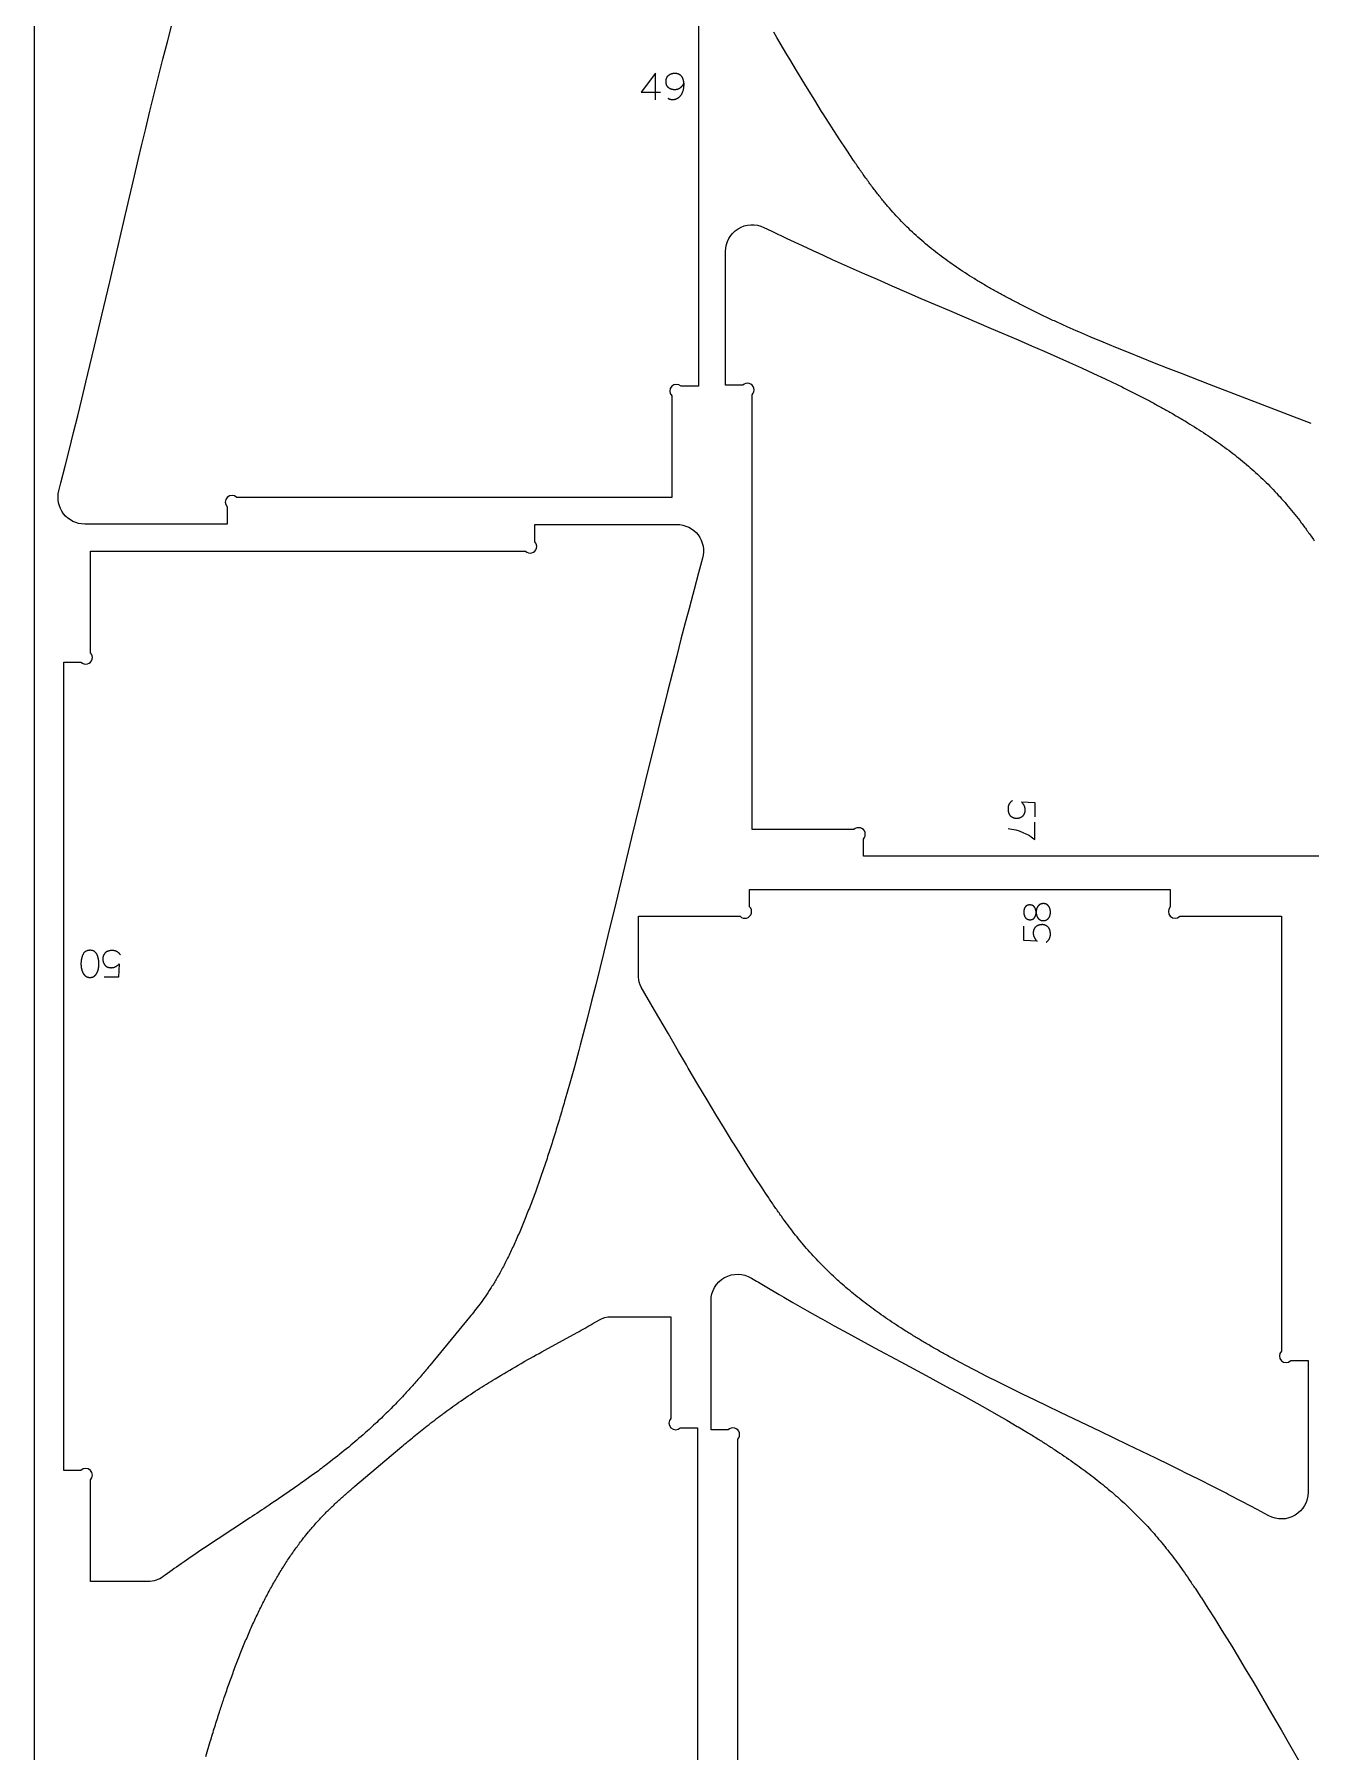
# Model space of a CAD drawing. Header units: millimetres. Extents: x 129 to 4060, y -1224 to 1216.
# Drawn here: x 1484 to 2059, y -114 to 659 of the extents above; entities that cross this region are included whole.
import ezdxf

# ---------------------------------------------------------------- set-up
doc = ezdxf.new("R2010")
doc.units = ezdxf.units.MM
for name, color, linetype, true_color in [('cnc kesim', 30, 'Continuous', 0xff7300), ('Layer 01', 18, 'Continuous', 0x000000), ('çizim', 5, 'Continuous', 0x0500ff)]:
    doc.layers.add(name, color=color, linetype=linetype, true_color=true_color)

msp = doc.modelspace()

# ---------------------------------------------------------------- linework, layer by layer
at = {"layer": 'cnc kesim'}
for points in [[(1783.27, 866.33), (1783.27, 500.85), (1775.52, 500.85, 1), (1771.27, 496.61), (1771.27, 450.85), (1575.52, 450.85, 1), (1571.27, 446.61), (1571.27, 438.85), (1507.12, 438.85, -0.49016), (1495.5, 453.85), (1496.43, 457.45), (1498.34, 464.97), (1500.24, 472.5), (1502.12, 480.03), (1503.99, 487.57), (1505.83, 495.11), (1507.67, 502.66), (1509.48, 510.2), (1511.56, 518.9), (1514.86, 532.84), (1518.41, 547.95), (1525.49, 578.35), (1529.08, 593.7), (1531.38, 603.45), (1532.74, 609.16), (1534.6, 616.93), (1536.49, 624.72), (1538.41, 632.52), (1540.35, 640.32), (1542.32, 648.11), (1544.33, 655.89), (1546.36, 663.62)], [(2059.05, 484.06), (2050.76, 487.28), (2039.03, 491.81), (2013.2, 501.73), (2000.72, 506.55), (1994.6, 508.93), (1988.57, 511.3), (1982.63, 513.65), (1976.78, 516), (1971.04, 518.33), (1965.4, 520.66), (1959.88, 522.98), (1954.49, 525.3), (1953.31, 525.82), (1949.22, 527.63, -0.002668), (1944.08, 529.96, -0.002887), (1939.06, 532.3, -0.003123), (1934.18, 534.66, -0.003379), (1929.41, 537.03, -0.003655), (1924.77, 539.42, -0.003952), (1920.24, 541.84, -0.00427), (1915.84, 544.29, -0.00461), (1911.54, 546.78, -0.00497), (1907.37, 549.31, -0.005349), (1903.31, 551.89, -0.005743), (1899.36, 554.52, -0.006146), (1895.52, 557.2, -0.006549), (1891.79, 559.96, -0.007287), (1888.17, 562.79), (1888.03, 562.9, -0.007027), (1884.65, 565.71, -0.007618), (1881.24, 568.72, -0.007859), (1877.91, 571.83, -0.007995), (1874.68, 575.06, -0.007991), (1871.52, 578.42, -0.007812), (1868.43, 581.93, -0.007419), (1865.39, 585.6, -0.006779), (1862.37, 589.45, -0.005865), (1859.37, 593.51, -0.004661), (1856.33, 597.79, -0.002948), (1853.22, 602.32), (1853.11, 602.49), (1849.99, 607.14), (1846.62, 612.26), (1843.1, 617.69), (1839.43, 623.47), (1838.73, 624.59), (1835.61, 629.6), (1831.61, 636.1), (1827.45, 642.98), (1824.38, 648.11), (1823.12, 650.23), (1818.62, 657.86), (1817.22, 660.25)], [(2071.61, 289.32), (1857.49, 289.32), (1857.49, 297.08, 1), (1853.25, 301.32), (1807.49, 301.32), (1807.49, 497.08, 1), (1803.25, 501.32), (1795.49, 501.32), (1795.49, 561.6, -0.553756), (1812.74, 572.4), (1816.28, 570.68), (1823.08, 567.43), (1829.89, 564.24), (1836.68, 561.09), (1836.81, 561.03), (1843.47, 558), (1850.23, 554.95), (1856.95, 551.96), (1863.64, 549.01), (1870.28, 546.1), (1876.87, 543.24), (1883.41, 540.42), (1896.29, 534.9), (1915.07, 526.89), (1927.15, 521.71), (1933.09, 519.14), (1938.91, 516.61), (1944.62, 514.1), (1950.22, 511.6), (1955.71, 509.12), (1961.08, 506.66), (1966.32, 504.2), (1969.52, 502.67), (1971.42, 501.76, -0.003611), (1976.39, 499.31, -0.0029), (1981.22, 496.87, -0.003126), (1985.91, 494.42, -0.003368), (1990.48, 491.96, -0.003627), (1994.93, 489.48, -0.003903), (1999.25, 486.99, -0.004196), (2003.45, 484.47, -0.004504), (2007.54, 481.93, -0.004827), (2011.52, 479.35, -0.005161), (2015.39, 476.74, -0.005503), (2019.14, 474.07, -0.005847), (2022.8, 471.36, -0.006184), (2026.35, 468.59, -0.006502), (2029.8, 465.75), (2029.98, 465.59, -0.006745), (2033.15, 462.83, -0.007029), (2036.42, 459.84, -0.007201), (2039.6, 456.74, -0.00728), (2042.7, 453.55, -0.007242), (2045.73, 450.23, -0.007058), (2048.71, 446.79, -0.006703), (2051.65, 443.19, -0.00615), (2054.56, 439.44, -0.005378), (2057.47, 435.49, -0.004374), (2060.42, 431.34, -0.003131)], [(1800.94, -168.81), (1800.94, 26.95, 1), (1796.7, 31.19), (1788.94, 31.19), (1788.94, 89.21, -0.270564), (1795.04, 99.67, -0.271262), (1807.15, 99.49), (1807.16, 99.48, 0.003998), (1813.37, 95.76), (1819.6, 92.1), (1821.65, 90.9), (1825.83, 88.49), (1832.05, 84.94), (1838.25, 81.45), (1839.12, 80.97), (1844.41, 78.02), (1850.52, 74.65), (1856.58, 71.34), (1862.57, 68.08), (1874.33, 61.74), (1885.74, 55.59), (1893.16, 51.58), (1896.73, 49.64), (1902.06, 46.73), (1907.28, 43.86), (1912.36, 41.03), (1917.31, 38.23), (1922.12, 35.47), (1926.78, 32.74), (1927.1, 32.54), (1931.29, 30.03, -0.002965), (1935.65, 27.34, -0.003173), (1939.88, 24.66, -0.003392), (1943.97, 22, -0.003622), (1947.93, 19.33, -0.00386), (1951.78, 16.66, -0.004105), (1955.51, 13.98, -0.004356), (1959.13, 11.29, -0.004611), (1962.65, 8.57, -0.004865), (1966.06, 5.83, -0.005114), (1969.39, 3.05, -0.005352), (1972.62, 0.23, -0.009344), (1975.76, -2.63), (1978.82, -5.56, -0.005913), (1981.81, -8.54, -0.006016), (1984.72, -11.6, -0.006055), (1987.58, -14.74, -0.006017), (1990.38, -17.98, -0.005885), (1993.13, -21.32, -0.005643), (1995.85, -24.78, -0.005276), (1998.55, -28.37, -0.004769), (2001.25, -32.12, -0.004107), (2003.97, -36.04, -0.005428), (2006.74, -40.16), (2009.34, -44.12), (2009.59, -44.51), (2012.55, -49.1), (2015.64, -53.97), (2018.86, -59.12), (2022.22, -64.56), (2023.24, -66.23), (2025.72, -70.31), (2029.37, -76.38), (2033.17, -82.78), (2037.12, -89.49), (2037.27, -89.75), (2041.21, -96.52), (2045.45, -103.85), (2049.82, -111.45), (2054.3, -119.28)], [(1561.6, -115.9), (1563.6, -109.17, -0.002331), (1565.65, -102.5, -0.002729), (1567.75, -95.89, -0.003254), (1569.54, -90.48), (1569.91, -89.37, -0.003623), (1572.14, -82.95, -0.004028), (1574.43, -76.65, -0.00446), (1576.79, -70.48, -0.004918), (1579.23, -64.46, -0.005394), (1581.74, -58.61, -0.005882), (1584.32, -52.93, -0.006367), (1586.99, -47.45, -0.006835), (1589.73, -42.16, -0.007265), (1592.55, -37.08, -0.007635), (1595.45, -32.21, -0.007918), (1598.43, -27.53, -0.008348), (1601.49, -23.06, -0.008899), (1604.64, -18.79, -0.009473), (1606.62, -16.25), (1607.87, -14.72, -0.010047), (1611.18, -10.87, -0.009617), (1614.56, -7.24, -0.008802), (1618, -3.8, -0.006964), (1621.49, -0.52, -0.004854), (1625.04, 2.65, -0.00402), (1628.65, 5.78), (1649.83, 23.68, -0.002791), (1655.25, 28.15, -0.004358), (1661.27, 32.97, -0.006725), (1667.98, 38.11), (1668.31, 38.36, -0.007678), (1675.5, 43.55, -0.008579), (1683.94, 49.23, -0.007978), (1691.83, 54.19), (1693.3, 55.08, -0.006195), (1703.46, 61.03), (1703.97, 61.32, -0.003187), (1714.15, 67), (1728.71, 75, 0.004363), (1735.79, 78.96), (1738.82, 80.69, -0.135048), (1743.84, 82.07), (1770.89, 82.07), (1770.89, 36.31, 1), (1775.13, 32.07), (1782.89, 32.07), (1782.89, -315.88)]]:
    msp.add_lwpolyline(points, format="xyb", dxfattribs=at)
for points in [[(1773.58, 438.67, -0.233888), (1783.12, 433.95, -0.233177), (1785.15, 423.5), (1783.34, 416.86), (1781.33, 409.39), (1779.37, 402.01), (1779.34, 401.92), (1777.37, 394.45), (1775.43, 386.98), (1773.5, 379.51), (1771.58, 372.04), (1769.39, 363.41), (1767.81, 357.12), (1765.94, 349.67), (1764.09, 342.22), (1760.42, 327.35), (1756.8, 312.52), (1753.21, 297.73), (1746.1, 268.28), (1742.54, 253.59), (1740.74, 246.23), (1738.92, 238.87), (1737.09, 231.5), (1735.23, 224.12), (1733.34, 216.73), (1731.42, 209.35), (1730.07, 204.23), (1729.46, 201.96), (1727.47, 194.6), (1725.43, 187.26), (1723.35, 179.96, -0.002105), (1721.23, 172.72, -0.002374), (1719.06, 165.57, -0.002677), (1716.84, 158.51, -0.003019), (1714.58, 151.58, -0.005434), (1712.26, 144.8), (1709.9, 138.19, -0.004145), (1707.49, 131.77, -0.004592), (1705.04, 125.56, -0.00525), (1702.54, 119.59, -0.00612), (1700, 113.87, -0.007258), (1697.42, 108.48, -0.008293), (1694.83, 103.47, -0.009312), (1692.26, 98.88, -0.009601), (1689.72, 94.75, -0.009599), (1687.26, 91.04, -0.008541), (1684.87, 87.73, -0.006564), (1682.56, 84.71, -0.006487), (1680.3, 81.9), (1662.44, 60.16, -0.003383), (1659, 56.06, -0.005067), (1655.13, 51.6, -0.006266), (1650.72, 46.74, -0.007315), (1645.66, 41.46, -0.00813), (1639.87, 35.79, -0.008508), (1634.36, 30.71), (1633.28, 29.75, -0.008635), (1625.91, 23.44, -0.008002), (1617.79, 16.96, -0.00711), (1612.25, 12.77), (1609.04, 10.4, -0.005771), (1599.78, 3.83, -0.0042), (1590.17, -2.71), (1588.74, -3.66, -0.001664), (1580.37, -9.2), (1560.53, -22.3, 0.00459), (1551.85, -28.21), (1550.47, -29.17, 0.004606), (1542.38, -34.92, -0.1611), (1535.72, -37.12), (1509.68, -37.12), (1509.68, 8.64, 1), (1505.44, 12.88), (1497.68, 12.88), (1497.68, 376.67), (1505.44, 376.67, 1), (1509.68, 380.92), (1509.68, 426.67), (1705.44, 426.67, 1), (1709.68, 430.92), (1709.68, 438.67)], [(2045.61, 66.54, 1), (2049.86, 62.3), (2057.61, 62.3), (2057.61, 3.05, -0.567946), (2039.91, -7.52), (2039.66, -7.39), (2034.73, -4.74), (2028.18, -1.28), (2021.62, 2.13), (2020.72, 2.59), (2015.07, 5.48), (2008.55, 8.77), (2002.05, 12.01), (2001.01, 12.53), (1995.59, 15.2), (1989.18, 18.34), (1982.83, 21.42), (1976.53, 24.46), (1964.16, 30.39), (1946.22, 38.96), (1940.08, 41.91), (1934.74, 44.49), (1929.16, 47.21), (1923.69, 49.89), (1918.34, 52.55), (1913.12, 55.19), (1908.03, 57.8), (1903.08, 60.39), (1902.03, 60.95), (1898.28, 62.97, -0.002867), (1893.62, 65.54, -0.003079), (1889.1, 68.1, -0.003305), (1884.72, 70.66, -0.003545), (1880.46, 73.22, -0.003798), (1876.33, 75.8, -0.004063), (1872.31, 78.38, -0.004341), (1868.41, 80.99, -0.004627), (1864.62, 83.63, -0.004921), (1860.94, 86.29, -0.005216), (1857.36, 88.99, -0.005508), (1853.88, 91.74, -0.005789), (1850.5, 94.53, -0.007479), (1847.21, 97.39), (1846.49, 98.03, -0.004893), (1844.01, 100.3, -0.006464), (1840.89, 103.3, -0.006589), (1837.85, 106.37, -0.006635), (1834.87, 109.54, -0.006585), (1831.96, 112.82, -0.006416), (1829.09, 116.21, -0.006109), (1826.26, 119.74, -0.005644), (1823.45, 123.42, -0.005004), (1820.64, 127.27, -0.004174), (1817.8, 131.3, -0.004053), (1814.9, 135.56), (1813.53, 137.62), (1811.91, 140.05), (1808.79, 144.81), (1805.54, 149.86), (1802.16, 155.19), (1799.32, 159.73), (1798.63, 160.84), (1794.95, 166.8), (1791.12, 173.1), (1787.14, 179.72), (1783, 186.67), (1778.72, 193.94), (1777.88, 195.38), (1774.3, 201.5), (1769.76, 209.33), (1763.52, 220.13), (1757.57, 230.47, -0.135924), (1756.33, 234.93), (1756.33, 262.3), (1802.09, 262.3, 1), (1806.33, 266.54), (1806.33, 274.3), (1995.61, 274.3), (1995.61, 266.54, 1), (1999.86, 262.3), (2045.61, 262.3)]]:
    msp.add_lwpolyline(points, format="xyb", close=True, dxfattribs=at)
at = {"layer": 'Layer 01'}
msp.add_lwpolyline([(1484.46, 1215.6), (2704.46, 1215.6), (2704.46, -1224.4), (1484.46, -1224.4)], close=True, dxfattribs=at)
at = {"layer": 'çizim'}
msp.add_line((1757.53, 633.25), (1766.24, 633.25), dxfattribs=at)
for points in [[(1763.92, 629.79), (1763.94, 641.81), (1757.53, 633.25)], [(1768.69, 638.04), (1768.69, 638.15), (1768.69, 638.25), (1768.7, 638.36), (1768.71, 638.46), (1768.72, 638.56), (1768.73, 638.66), (1768.74, 638.76), (1768.76, 638.86), (1768.78, 638.95), (1768.8, 639.05), (1768.82, 639.14), (1768.85, 639.23), (1768.87, 639.33), (1768.9, 639.41), (1768.93, 639.5), (1768.97, 639.59), (1769, 639.67), (1769.04, 639.76), (1769.08, 639.84), (1769.12, 639.92), (1769.17, 640), (1769.21, 640.08), (1769.26, 640.15), (1769.31, 640.23), (1769.36, 640.3), (1769.42, 640.38), (1769.48, 640.45), (1769.54, 640.52), (1769.6, 640.58), (1769.66, 640.65), (1769.73, 640.72), (1769.8, 640.78), (1769.87, 640.84), (1769.94, 640.9), (1770.01, 640.96), (1770.08, 641.02), (1770.16, 641.07), (1770.23, 641.12), (1770.31, 641.17), (1770.39, 641.22), (1770.46, 641.27), (1770.54, 641.31), (1770.63, 641.36), (1770.71, 641.4), (1770.79, 641.44), (1770.88, 641.47), (1770.96, 641.51), (1771.05, 641.54), (1771.14, 641.57), (1771.23, 641.6), (1771.32, 641.62), (1771.41, 641.65), (1771.5, 641.67), (1771.6, 641.69), (1771.69, 641.71), (1771.79, 641.73), (1771.88, 641.74), (1771.98, 641.76), (1772.08, 641.77), (1772.18, 641.78), (1772.29, 641.78), (1772.39, 641.79), (1772.49, 641.79), (1772.6, 641.79), (1772.73, 641.79), (1772.87, 641.79), (1773, 641.78), (1773.13, 641.77), (1773.25, 641.75), (1773.38, 641.74), (1773.5, 641.72), (1773.62, 641.7), (1773.73, 641.67), (1773.85, 641.64), (1773.96, 641.61), (1774.07, 641.58), (1774.17, 641.54), (1774.28, 641.5), (1774.38, 641.45), (1774.48, 641.41), (1774.53, 641.38), (1774.57, 641.36), (1774.62, 641.33), (1774.67, 641.31), (1774.71, 641.28), (1774.76, 641.25), (1774.81, 641.22), (1774.85, 641.19), (1774.89, 641.16), (1774.94, 641.13), (1774.98, 641.1), (1775.02, 641.07), (1775.06, 641.03), (1775.1, 641), (1775.14, 640.96), (1775.18, 640.93), (1775.22, 640.89), (1775.26, 640.86), (1775.3, 640.82), (1775.33, 640.78), (1775.37, 640.74), (1775.4, 640.7), (1775.44, 640.66), (1775.47, 640.62), (1775.54, 640.53), (1775.61, 640.44), (1775.67, 640.35), (1775.73, 640.26), (1775.78, 640.16), (1775.84, 640.06), (1775.89, 639.97), (1775.95, 639.87), (1776, 639.77), (1776.04, 639.67), (1776.09, 639.57), (1776.14, 639.46), (1776.18, 639.36), (1776.22, 639.26), (1776.26, 639.15), (1776.3, 639.05), (1776.33, 638.94), (1776.37, 638.83), (1776.4, 638.73), (1776.43, 638.62), (1776.48, 638.4), (1776.53, 638.18), (1776.57, 637.95), (1776.6, 637.72), (1776.63, 637.49), (1776.65, 637.25), (1776.66, 637.01), (1776.66, 636.77), (1776.66, 636.51), (1776.65, 636.25), (1776.63, 635.97), (1776.6, 635.68), (1776.57, 635.39), (1776.54, 635.13), (1776.5, 634.88), (1776.46, 634.66), (1776.41, 634.41), (1776.36, 634.16), (1776.29, 633.92), (1776.23, 633.69), (1776.15, 633.45), (1776.11, 633.34), (1776.07, 633.23), (1776.02, 633.12), (1775.98, 633.01), (1775.93, 632.9), (1775.88, 632.79), (1775.83, 632.68), (1775.77, 632.57), (1775.72, 632.47), (1775.66, 632.37), (1775.6, 632.26), (1775.54, 632.16), (1775.48, 632.06), (1775.41, 631.96), (1775.34, 631.87), (1775.28, 631.77), (1775.21, 631.67), (1775.13, 631.58), (1775.06, 631.49), (1774.98, 631.39), (1774.91, 631.3), (1774.83, 631.21), (1774.75, 631.13), (1774.66, 631.04), (1774.58, 630.96), (1774.5, 630.88), (1774.41, 630.8), (1774.32, 630.73), (1774.23, 630.66), (1774.14, 630.59), (1774.05, 630.53), (1773.96, 630.46), (1773.87, 630.4), (1773.77, 630.35), (1773.68, 630.29), (1773.58, 630.24), (1773.48, 630.19), (1773.38, 630.15), (1773.28, 630.1), (1773.18, 630.06), (1773.08, 630.03), (1772.97, 629.99), (1772.87, 629.96), (1772.76, 629.93), (1772.65, 629.9), (1772.54, 629.88), (1772.43, 629.86), (1772.32, 629.84), (1772.21, 629.83), (1772.09, 629.81), (1771.98, 629.8), (1771.86, 629.8), (1771.74, 629.79), (1771.62, 629.79), (1771.48, 629.79), (1771.34, 629.8), (1771.27, 629.81), (1771.21, 629.81), (1771.14, 629.82), (1771.07, 629.83), (1771.01, 629.84), (1770.94, 629.85), (1770.88, 629.86), (1770.81, 629.88), (1770.75, 629.89), (1770.68, 629.91), (1770.62, 629.92), (1770.56, 629.94), (1770.5, 629.96), (1770.44, 629.98), (1770.37, 630), (1770.31, 630.03), (1770.25, 630.05), (1770.2, 630.08), (1770.14, 630.1), (1770.08, 630.13), (1770.02, 630.16), (1769.96, 630.19), (1769.91, 630.22), (1769.85, 630.25), (1769.8, 630.28), (1769.74, 630.32), (1769.69, 630.35), (1769.63, 630.39)], [(1924.51, 314.37), (1924.39, 314.29), (1924.28, 314.2), (1924.17, 314.11), (1924.06, 314.02), (1923.96, 313.93), (1923.86, 313.84), (1923.77, 313.75), (1923.67, 313.65), (1923.59, 313.55), (1923.5, 313.45), (1923.42, 313.35), (1923.35, 313.25), (1923.27, 313.14), (1923.21, 313.03), (1923.14, 312.92), (1923.08, 312.81), (1923.02, 312.7), (1922.97, 312.59), (1922.92, 312.47), (1922.87, 312.35), (1922.83, 312.23), (1922.79, 312.11), (1922.75, 311.98), (1922.72, 311.86), (1922.69, 311.73), (1922.67, 311.6), (1922.65, 311.47), (1922.63, 311.34), (1922.62, 311.2), (1922.61, 311.07), (1922.61, 310.93), (1922.6, 310.79), (1922.61, 310.62), (1922.61, 310.46), (1922.62, 310.3), (1922.63, 310.14), (1922.64, 309.98), (1922.66, 309.83), (1922.68, 309.68), (1922.71, 309.53), (1922.74, 309.39), (1922.77, 309.25), (1922.8, 309.11), (1922.84, 308.97), (1922.88, 308.83), (1922.93, 308.7), (1922.97, 308.57), (1923.02, 308.45), (1923.05, 308.38), (1923.08, 308.32), (1923.11, 308.26), (1923.14, 308.2), (1923.18, 308.14), (1923.21, 308.08), (1923.25, 308.03), (1923.29, 307.97), (1923.33, 307.91), (1923.37, 307.86), (1923.41, 307.8), (1923.46, 307.75), (1923.51, 307.7), (1923.56, 307.64), (1923.61, 307.59), (1923.66, 307.54), (1923.71, 307.49), (1923.77, 307.44), (1923.83, 307.39), (1923.89, 307.34), (1923.95, 307.3), (1924.01, 307.25), (1924.07, 307.2), (1924.14, 307.16), (1924.21, 307.12), (1924.28, 307.07), (1924.35, 307.03), (1924.42, 306.99), (1924.57, 306.91), (1924.73, 306.83), (1924.83, 306.78), (1924.93, 306.74), (1925.02, 306.7), (1925.12, 306.66), (1925.22, 306.63), (1925.32, 306.6), (1925.41, 306.57), (1925.51, 306.54), (1925.61, 306.52), (1925.7, 306.5), (1925.8, 306.49), (1925.89, 306.47), (1925.99, 306.46), (1926.08, 306.46), (1926.18, 306.45), (1926.27, 306.45), (1926.38, 306.45), (1926.48, 306.45), (1926.59, 306.46), (1926.69, 306.46), (1926.79, 306.47), (1926.9, 306.48), (1927, 306.5), (1927.1, 306.51), (1927.19, 306.53), (1927.29, 306.54), (1927.39, 306.56), (1927.48, 306.58), (1927.57, 306.61), (1927.67, 306.63), (1927.76, 306.66), (1927.85, 306.69), (1927.94, 306.72), (1928.03, 306.75), (1928.11, 306.79), (1928.2, 306.82), (1928.29, 306.86), (1928.37, 306.9), (1928.45, 306.95), (1928.54, 306.99), (1928.62, 307.04), (1928.7, 307.08), (1928.77, 307.13), (1928.85, 307.18), (1928.93, 307.24), (1929, 307.29), (1929.08, 307.35), (1929.15, 307.41), (1929.22, 307.47), (1929.29, 307.53), (1929.36, 307.6), (1929.43, 307.66), (1929.49, 307.73), (1929.55, 307.8), (1929.61, 307.87), (1929.66, 307.94), (1929.72, 308.02), (1929.77, 308.09), (1929.82, 308.17), (1929.86, 308.25), (1929.91, 308.33), (1929.95, 308.41), (1929.99, 308.5), (1930.03, 308.58), (1930.06, 308.67), (1930.1, 308.76), (1930.13, 308.85), (1930.15, 308.94), (1930.18, 309.04), (1930.2, 309.13), (1930.23, 309.23), (1930.25, 309.33), (1930.26, 309.43), (1930.28, 309.54), (1930.29, 309.64), (1930.3, 309.75), (1930.31, 309.85), (1930.31, 309.96), (1930.32, 310.07), (1930.32, 310.19), (1930.32, 310.33), (1930.31, 310.47), (1930.3, 310.6), (1930.29, 310.74), (1930.27, 310.87), (1930.25, 311), (1930.23, 311.13), (1930.2, 311.25), (1930.17, 311.38), (1930.14, 311.5), (1930.1, 311.62), (1930.06, 311.74), (1930.02, 311.86), (1929.97, 311.97), (1929.92, 312.08), (1929.86, 312.19), (1929.81, 312.3), (1929.74, 312.41), (1929.68, 312.52), (1929.61, 312.63), (1929.54, 312.73), (1929.47, 312.84), (1929.4, 312.95), (1929.32, 313.05), (1929.24, 313.16), (1929.15, 313.27), (1929.07, 313.37), (1928.98, 313.47), (1928.79, 313.68), (1928.59, 313.89), (1934.6, 313.6), (1934.6, 307.12)], [(1939.76, 250.63), (1939.88, 250.72), (1939.99, 250.8), (1940.1, 250.89), (1940.21, 250.98), (1940.31, 251.07), (1940.41, 251.16), (1940.5, 251.26), (1940.59, 251.35), (1940.68, 251.45), (1940.77, 251.55), (1940.85, 251.65), (1940.92, 251.76), (1940.99, 251.86), (1941.06, 251.97), (1941.13, 252.08), (1941.19, 252.19), (1941.25, 252.3), (1941.3, 252.42), (1941.35, 252.53), (1941.4, 252.65), (1941.44, 252.77), (1941.48, 252.89), (1941.51, 253.02), (1941.55, 253.14), (1941.57, 253.27), (1941.6, 253.4), (1941.62, 253.53), (1941.64, 253.66), (1941.65, 253.8), (1941.66, 253.94), (1941.66, 254.08), (1941.67, 254.22), (1941.66, 254.38), (1941.66, 254.54), (1941.65, 254.71), (1941.64, 254.86), (1941.62, 255.02), (1941.61, 255.17), (1941.58, 255.32), (1941.56, 255.47), (1941.53, 255.61), (1941.5, 255.76), (1941.47, 255.9), (1941.43, 256.03), (1941.39, 256.17), (1941.34, 256.3), (1941.3, 256.43), (1941.25, 256.56), (1941.22, 256.62), (1941.19, 256.68), (1941.16, 256.74), (1941.13, 256.8), (1941.09, 256.86), (1941.06, 256.92), (1941.02, 256.98), (1940.98, 257.03), (1940.94, 257.09), (1940.9, 257.15), (1940.85, 257.2), (1940.81, 257.25), (1940.76, 257.31), (1940.71, 257.36), (1940.66, 257.41), (1940.61, 257.46), (1940.55, 257.51), (1940.5, 257.56), (1940.44, 257.61), (1940.38, 257.66), (1940.32, 257.71), (1940.26, 257.75), (1940.19, 257.8), (1940.13, 257.84), (1940.06, 257.89), (1939.99, 257.93), (1939.92, 257.97), (1939.85, 258.02), (1939.7, 258.1), (1939.54, 258.18), (1939.44, 258.22), (1939.34, 258.26), (1939.24, 258.3), (1939.15, 258.34), (1939.05, 258.37), (1938.95, 258.41), (1938.86, 258.43), (1938.76, 258.46), (1938.66, 258.48), (1938.57, 258.5), (1938.47, 258.52), (1938.38, 258.53), (1938.28, 258.54), (1938.19, 258.55), (1938.09, 258.55), (1938, 258.55), (1937.89, 258.55), (1937.78, 258.55), (1937.68, 258.54), (1937.58, 258.54), (1937.47, 258.53), (1937.37, 258.52), (1937.27, 258.51), (1937.17, 258.49), (1937.08, 258.48), (1936.98, 258.46), (1936.88, 258.44), (1936.79, 258.42), (1936.69, 258.39), (1936.6, 258.37), (1936.51, 258.34), (1936.42, 258.31), (1936.33, 258.28), (1936.24, 258.25), (1936.15, 258.21), (1936.07, 258.18), (1935.98, 258.14), (1935.9, 258.1), (1935.82, 258.06), (1935.73, 258.01), (1935.65, 257.97), (1935.57, 257.92), (1935.49, 257.87), (1935.42, 257.82), (1935.34, 257.76), (1935.26, 257.71), (1935.19, 257.65), (1935.12, 257.59), (1935.04, 257.53), (1934.98, 257.47), (1934.91, 257.41), (1934.84, 257.34), (1934.78, 257.27), (1934.72, 257.2), (1934.66, 257.13), (1934.61, 257.06), (1934.55, 256.99), (1934.5, 256.91), (1934.45, 256.83), (1934.41, 256.75), (1934.36, 256.67), (1934.32, 256.59), (1934.28, 256.5), (1934.24, 256.42), (1934.21, 256.33), (1934.17, 256.24), (1934.14, 256.15), (1934.11, 256.06), (1934.09, 255.96), (1934.06, 255.87), (1934.04, 255.77), (1934.02, 255.67), (1934.01, 255.57), (1933.99, 255.47), (1933.98, 255.36), (1933.97, 255.26), (1933.96, 255.15), (1933.96, 255.04), (1933.95, 254.93), (1933.95, 254.82), (1933.95, 254.68), (1933.96, 254.54), (1933.97, 254.4), (1933.98, 254.27), (1934, 254.13), (1934.01, 254), (1934.04, 253.88), (1934.06, 253.75), (1934.09, 253.62), (1934.13, 253.5), (1934.17, 253.38), (1934.21, 253.26), (1934.25, 253.15), (1934.3, 253.03), (1934.35, 252.92), (1934.41, 252.81), (1934.46, 252.7), (1934.52, 252.59), (1934.59, 252.48), (1934.66, 252.38), (1934.73, 252.27), (1934.8, 252.16), (1934.87, 252.06), (1934.95, 251.95), (1935.03, 251.84), (1935.12, 251.74), (1935.2, 251.63), (1935.29, 251.53), (1935.48, 251.32), (1935.68, 251.11), (1929.67, 251.4), (1929.67, 257.88)], [(1523.16, 244.99), (1523.08, 245.11), (1522.99, 245.22), (1522.9, 245.33), (1522.81, 245.44), (1522.72, 245.54), (1522.63, 245.64), (1522.54, 245.73), (1522.44, 245.83), (1522.34, 245.91), (1522.24, 246), (1522.14, 246.08), (1522.04, 246.15), (1521.93, 246.23), (1521.82, 246.29), (1521.71, 246.36), (1521.6, 246.42), (1521.49, 246.48), (1521.38, 246.53), (1521.26, 246.58), (1521.14, 246.63), (1521.02, 246.67), (1520.9, 246.71), (1520.77, 246.75), (1520.65, 246.78), (1520.52, 246.8), (1520.39, 246.83), (1520.26, 246.85), (1520.13, 246.87), (1519.99, 246.88), (1519.86, 246.89), (1519.72, 246.89), (1519.58, 246.9), (1519.41, 246.89), (1519.25, 246.89), (1519.09, 246.88), (1518.93, 246.87), (1518.77, 246.85), (1518.62, 246.84), (1518.47, 246.82), (1518.32, 246.79), (1518.18, 246.76), (1518.04, 246.73), (1517.9, 246.7), (1517.76, 246.66), (1517.62, 246.62), (1517.49, 246.57), (1517.36, 246.53), (1517.24, 246.48), (1517.17, 246.45), (1517.11, 246.42), (1517.05, 246.39), (1516.99, 246.36), (1516.93, 246.32), (1516.87, 246.29), (1516.82, 246.25), (1516.76, 246.21), (1516.7, 246.17), (1516.65, 246.13), (1516.59, 246.08), (1516.54, 246.04), (1516.49, 245.99), (1516.43, 245.94), (1516.38, 245.89), (1516.33, 245.84), (1516.28, 245.79), (1516.23, 245.73), (1516.18, 245.67), (1516.13, 245.61), (1516.09, 245.55), (1516.04, 245.49), (1515.99, 245.42), (1515.95, 245.36), (1515.91, 245.29), (1515.86, 245.22), (1515.82, 245.15), (1515.78, 245.08), (1515.7, 244.93), (1515.62, 244.77), (1515.57, 244.67), (1515.53, 244.57), (1515.49, 244.48), (1515.45, 244.38), (1515.42, 244.28), (1515.39, 244.18), (1515.36, 244.09), (1515.33, 243.99), (1515.31, 243.89), (1515.29, 243.8), (1515.28, 243.7), (1515.26, 243.61), (1515.25, 243.51), (1515.25, 243.42), (1515.24, 243.32), (1515.24, 243.23), (1515.24, 243.12), (1515.24, 243.02), (1515.25, 242.91), (1515.25, 242.81), (1515.26, 242.71), (1515.27, 242.6), (1515.29, 242.5), (1515.3, 242.4), (1515.32, 242.31), (1515.33, 242.21), (1515.35, 242.11), (1515.37, 242.02), (1515.4, 241.93), (1515.42, 241.83), (1515.45, 241.74), (1515.48, 241.65), (1515.51, 241.56), (1515.54, 241.47), (1515.58, 241.39), (1515.61, 241.3), (1515.65, 241.21), (1515.69, 241.13), (1515.74, 241.05), (1515.78, 240.96), (1515.83, 240.88), (1515.87, 240.8), (1515.92, 240.73), (1515.97, 240.65), (1516.03, 240.57), (1516.08, 240.5), (1516.14, 240.42), (1516.2, 240.35), (1516.26, 240.28), (1516.32, 240.21), (1516.39, 240.14), (1516.45, 240.07), (1516.52, 240.01), (1516.59, 239.95), (1516.66, 239.89), (1516.73, 239.84), (1516.81, 239.78), (1516.88, 239.73), (1516.96, 239.68), (1517.04, 239.64), (1517.12, 239.59), (1517.2, 239.55), (1517.29, 239.51), (1517.37, 239.47), (1517.46, 239.44), (1517.55, 239.4), (1517.64, 239.37), (1517.73, 239.35), (1517.83, 239.32), (1517.92, 239.3), (1518.02, 239.27), (1518.12, 239.25), (1518.22, 239.24), (1518.33, 239.22), (1518.43, 239.21), (1518.54, 239.2), (1518.64, 239.19), (1518.75, 239.19), (1518.86, 239.18), (1518.98, 239.18), (1519.12, 239.18), (1519.26, 239.19), (1519.39, 239.2), (1519.53, 239.21), (1519.66, 239.23), (1519.79, 239.25), (1519.92, 239.27), (1520.04, 239.3), (1520.17, 239.33), (1520.29, 239.36), (1520.41, 239.4), (1520.53, 239.44), (1520.65, 239.48), (1520.76, 239.53), (1520.87, 239.58), (1520.98, 239.64), (1521.09, 239.69), (1521.2, 239.76), (1521.31, 239.82), (1521.42, 239.89), (1521.52, 239.96), (1521.63, 240.03), (1521.74, 240.1), (1521.84, 240.18), (1521.95, 240.26), (1522.06, 240.35), (1522.16, 240.43), (1522.26, 240.52), (1522.47, 240.71), (1522.68, 240.91), (1522.39, 234.9), (1515.91, 234.9)]]:
    msp.add_lwpolyline(points, dxfattribs=at)
msp.add_lwpolyline([(1922.6, 301.84, -0.024846), (1926.07, 301.22), (1927.66, 300.72), (1929.32, 300.09), (1930.63, 299.47, -0.047754), (1933.68, 297.6), (1934.6, 296.9), (1934.6, 304.74)], format="xyb", dxfattribs=at)
for points, knots in [([(1776.64, 637.33), (1776.22, 636.2), (1775.2, 635.27), (1774.19, 634.33), (1772.6, 634.33), (1770.88, 634.33), (1769.79, 635.3), (1768.69, 636.27), (1768.69, 638.04)], [0, 0, 0, 1, 1, 2, 2, 3, 3, 4, 4, 4]), ([(1929.67, 264.23), (1929.67, 265.56), (1930.33, 266.49), (1931, 267.42), (1932.37, 267.42), (1933.83, 267.42), (1934.53, 266.39), (1935.24, 265.36), (1935.24, 264.07), (1935.24, 262.84), (1934.59, 261.8), (1933.93, 260.76), (1932.48, 260.76), (1931.02, 260.76), (1930.34, 261.82), (1929.67, 262.87), (1929.67, 264.23)], [0, 0, 0, 1, 1, 2, 2, 3, 3, 4, 4, 5, 5, 6, 6, 7, 7, 8, 8, 8]), ([(1935.27, 264.18), (1935.27, 265.91), (1936.15, 266.96), (1937.04, 268.02), (1938.48, 268.02), (1939.93, 268.02), (1940.8, 266.96), (1941.67, 265.91), (1941.67, 264.18), (1941.67, 262.46), (1940.8, 261.41), (1939.93, 260.35), (1938.48, 260.35), (1937.04, 260.35), (1936.15, 261.41), (1935.27, 262.46), (1935.27, 264.18)], [0, 0, 0, 1, 1, 2, 2, 3, 3, 4, 4, 5, 5, 6, 6, 7, 7, 8, 8, 8]), ([(1509.5, 234.79), (1508.3, 234.79), (1507.51, 235.4), (1506.72, 236.01), (1506.26, 236.94), (1505.79, 237.88), (1505.61, 238.98), (1505.43, 240.07), (1505.43, 241.05), (1505.43, 243.02), (1506.28, 245.01), (1507.13, 247), (1509.5, 247), (1511.85, 247), (1512.69, 244.99), (1513.53, 242.99), (1513.53, 241.03), (1513.53, 240.06), (1513.35, 238.96), (1513.17, 237.86), (1512.7, 236.94), (1512.24, 236.01), (1511.46, 235.4), (1510.68, 234.79), (1509.5, 234.79)], [0, 0, 0, 1, 1, 2, 2, 3, 3, 4, 4, 5, 5, 6, 6, 7, 7, 8, 8, 9, 9, 10, 10, 11, 11, 12, 12, 12])]:
    msp.add_open_spline(points, degree=2, knots=knots, dxfattribs=at)

doc.saveas('drawing.dxf')
